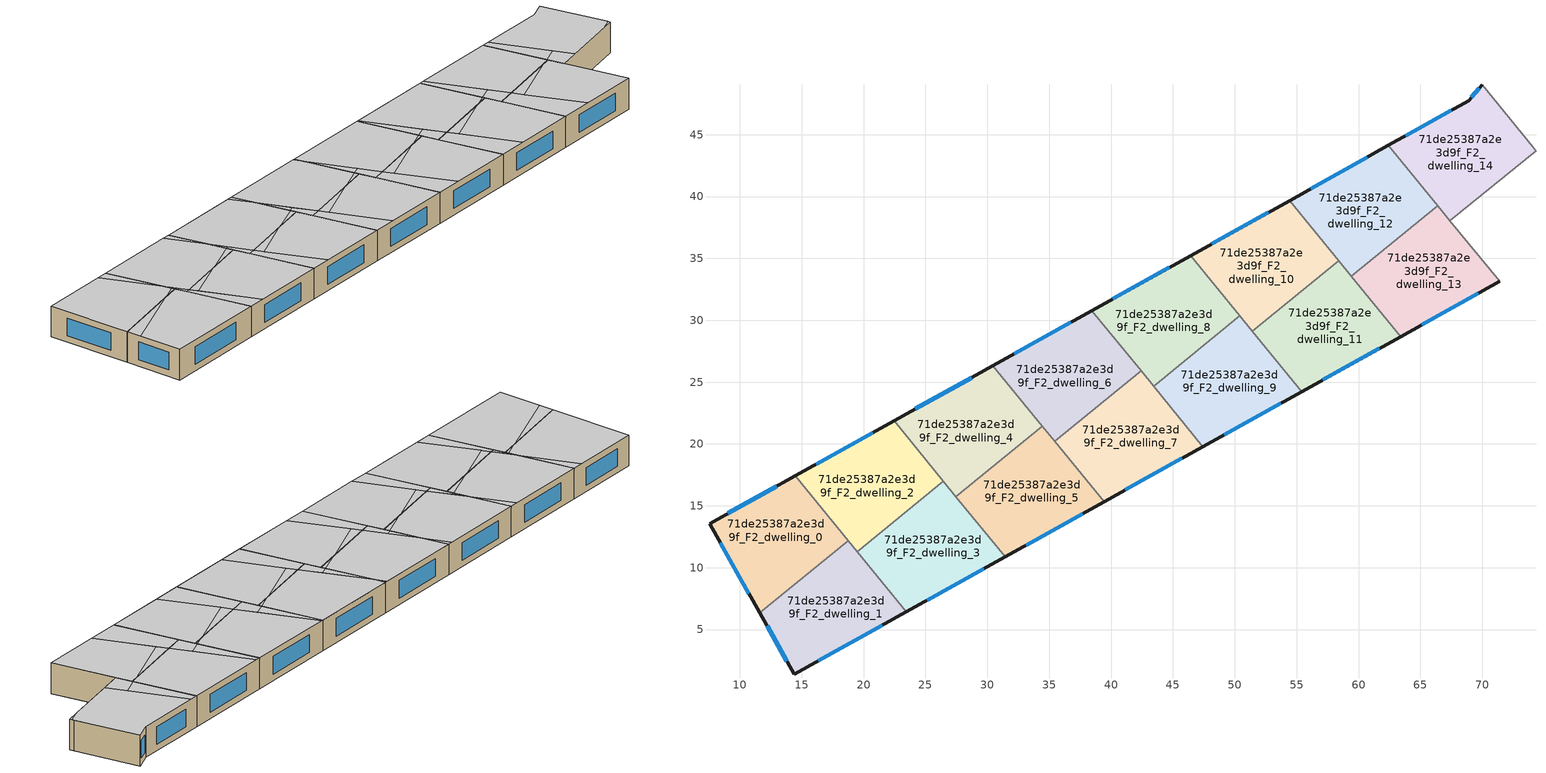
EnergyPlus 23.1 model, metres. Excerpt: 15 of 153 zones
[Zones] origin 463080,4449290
71de25387a2e3d9f_F2_dwelling_0
 floor to 71de25387a2e3d9f_F1_dwelling_0 (EU_floor_Construction): 14.47,17.43 18.74,12.2 11.59,6.36 7.54,13.57 z6
 wall outside (EU_wall_Construction): 14.47,17.43 7.54,13.57 11.59,6.36 z6:9
 wall to 71de25387a2e3d9f_F2_dwelling_1 (EU_wall_Construction): 11.59,6.36 18.74,12.2 z6:9
 wall to 71de25387a2e3d9f_F2_dwelling_2 (EU_wall_Construction): 18.74,12.2 14.47,17.43 z6:9
 window (EU_Window_Construction): 8.41,12.03 10.73,7.9 / 12.98,16.6 9.03,14.4 z6.64:8.36
 ceiling to 71de25387a2e3d9f_F3_dwelling_0 (EU_floor_Construction): 17.35,11.06 18.53,12.46 17.98,13.13 13.51,16.9 7.54,13.57 11.59,6.36 z9
 ceiling to 71de25387a2e3d9f_F3_dwelling_2 (EU_floor_Construction): 17.98,13.13 14.47,17.43 13.51,16.9 z9
 ceiling to 71de25387a2e3d9f_F3_dwelling_1 (EU_floor_Construction): 18.74,12.2 18.53,12.46 17.35,11.06 z9
71de25387a2e3d9f_F2_dwelling_1
 floor to 71de25387a2e3d9f_F1_dwelling_1 (EU_floor_Construction): 18.74,12.2 23.45,6.43 14.39,1.38 11.59,6.36 z6
 wall outside (EU_wall_Construction): 11.59,6.36 14.39,1.38 23.45,6.43 z6:9
 wall to 71de25387a2e3d9f_F2_dwelling_3 (EU_wall_Construction): 23.45,6.43 19.47,11.31 z6:9
 wall to 71de25387a2e3d9f_F2_dwelling_2 (EU_wall_Construction): 19.47,11.31 18.74,12.2 z6:9
 window (EU_Window_Construction): 12.19,5.29 13.79,2.45 / 16.33,2.47 21.51,5.35 z6.64:8.36
 ceiling to 71de25387a2e3d9f_F3_dwelling_1 (EU_floor_Construction): 23.45,6.43 18.74,12.2 17.35,11.06 12.31,5.09 14.39,1.38 z9
 ceiling to 71de25387a2e3d9f_F3_dwelling_0 (EU_floor_Construction): 12.31,5.09 17.35,11.06 11.59,6.36 z9
71de25387a2e3d9f_F2_dwelling_10
 floor to 71de25387a2e3d9f_F1_dwelling_10 (EU_floor_Construction): 54.42,39.68 58.41,34.8 51.43,29.11 46.43,35.23 z6
 wall outside (EU_wall_Construction): 54.42,39.68 46.43,35.23 z6:9
 wall to 71de25387a2e3d9f_F2_dwelling_8 (EU_wall_Construction): 46.43,35.23 50.41,30.35 z6:9
 wall to 71de25387a2e3d9f_F2_dwelling_12 (EU_wall_Construction): 58.41,34.8 54.42,39.68 z6:9
 wall to 71de25387a2e3d9f_F2_dwelling_11 (EU_wall_Construction): 51.43,29.11 58.41,34.8 z6:9
 wall to 71de25387a2e3d9f_F2_dwelling_9 (EU_wall_Construction): 50.41,30.35 51.43,29.11 z6:9
 window (EU_Window_Construction): 52.71,38.73 48.14,36.18 z6.64:8.36
 ceiling to 71de25387a2e3d9f_F3_dwelling_10 (EU_floor_Construction): 57.42,34 58.26,34.99 54.43,39.68 46.55,35.29 52.67,30.12 z9
 ceiling to 71de25387a2e3d9f_F3_dwelling_11 (EU_floor_Construction): 58.41,34.8 58.26,34.99 57.42,34 z9
 ceiling to 71de25387a2e3d9f_F3_dwelling_8 (EU_floor_Construction): 50.19,30.62 50.98,31.55 46.55,35.29 46.43,35.23 z9
 ceiling adiabatic (EU_roof_Construction): 52.67,30.12 50.98,31.55 50.19,30.62 51.43,29.11 z9
71de25387a2e3d9f_F2_dwelling_11
 floor to 71de25387a2e3d9f_F1_dwelling_11 (EU_floor_Construction): 58.41,34.8 63.41,28.68 55.41,24.23 51.43,29.11 z6
 wall outside (EU_wall_Construction): 55.41,24.23 63.41,28.68 z6:9
 wall to 71de25387a2e3d9f_F2_dwelling_9 (EU_wall_Construction): 51.43,29.11 55.41,24.23 z6:9
 wall to 71de25387a2e3d9f_F2_dwelling_13 (EU_wall_Construction): 63.41,28.68 59.42,33.56 z6:9
 wall to 71de25387a2e3d9f_F2_dwelling_12 (EU_wall_Construction): 59.42,33.56 58.41,34.81 z6:9
 window (EU_Window_Construction): 57.12,25.19 61.69,27.73 z6.64:8.36
 ceiling to 71de25387a2e3d9f_F3_dwelling_11 (EU_floor_Construction): 63.41,28.68 58.41,34.8 57.42,34 53.53,29.39 57.96,25.66 z9
 ceiling to 71de25387a2e3d9f_F3_dwelling_10 (EU_floor_Construction): 53.53,29.39 57.42,34 52.67,30.12 z9
 ceiling adiabatic (EU_roof_Construction): 57.96,25.66 52.67,30.12 51.43,29.11 55.41,24.23 z9
71de25387a2e3d9f_F2_dwelling_12
 floor to 71de25387a2e3d9f_F1_dwelling_12 (EU_floor_Construction): 62.42,44.13 66.4,39.26 59.42,33.56 54.42,39.68 z6
 wall outside (EU_wall_Construction): 62.42,44.13 54.42,39.68 z6:9
 wall to 71de25387a2e3d9f_F2_dwelling_13 (EU_wall_Construction): 59.42,33.56 66.4,39.26 z6:9
 wall to 71de25387a2e3d9f_F2_dwelling_14 (EU_wall_Construction): 66.4,39.26 62.42,44.13 z6:9
 window (EU_Window_Construction): 60.71,43.18 56.14,40.63 z6.64:8.36
 ceiling to 71de25387a2e3d9f_F3_dwelling_12 (EU_floor_Construction): 65.86,38.82 66.32,39.36 62.42,44.13 54.8,39.89 60.89,34.76 z9
 ceiling to 71de25387a2e3d9f_F3_dwelling_10 (EU_floor_Construction): 58.26,34.99 59.24,36.15 54.8,39.89 54.43,39.68 z9
 ceiling to 71de25387a2e3d9f_F3_dwelling_11 (EU_floor_Construction): 60.89,34.76 59.24,36.15 58.26,34.99 59.42,33.56 z9
 ceiling to 71de25387a2e3d9f_F3_dwelling_13 (EU_floor_Construction): 66.4,39.26 66.32,39.36 65.86,38.82 z9
71de25387a2e3d9f_F2_dwelling_13
 floor to 71de25387a2e3d9f_F1_dwelling_13 (EU_floor_Construction): 66.4,39.26 71.4,33.14 63.41,28.68 59.42,33.56 z6
 wall outside (EU_wall_Construction): 63.41,28.68 71.4,33.14 z6:9
 wall to 71de25387a2e3d9f_F2_dwelling_15 (EU_wall_Construction): 71.4,33.14 67.39,38.04 z6:9
 wall to 71de25387a2e3d9f_F2_dwelling_14 (EU_wall_Construction): 67.39,38.04 66.4,39.26 z6:9
 window (EU_Window_Construction): 65.12,29.64 69.69,32.18 z6.64:8.36
 ceiling to 71de25387a2e3d9f_F3_dwelling_13 (EU_floor_Construction): 71.4,33.14 66.4,39.26 65.86,38.82 61.79,33.99 66.22,30.26 z9
 ceiling to 71de25387a2e3d9f_F3_dwelling_12 (EU_floor_Construction): 61.79,33.99 65.86,38.82 60.89,34.76 z9
 ceiling to 71de25387a2e3d9f_F3_dwelling_11 (EU_floor_Construction): 66.22,30.26 60.89,34.76 59.42,33.56 63.41,28.68 z9
71de25387a2e3d9f_F2_dwelling_14
 floor to 71de25387a2e3d9f_F1_dwelling_14 (EU_floor_Construction): 69.99,49.04 74.35,43.71 67.4,38.04 62.42,44.13 68.9,47.74 z6
 wall outside (EU_wall_Construction): 69.99,49.04 68.9,47.74 62.42,44.13 z6:9
 wall to 71de25387a2e3d9f_F2_dwelling_15 (EU_wall_Construction): 67.4,38.04 74.35,43.71 z6:9
 wall to 71de25387a2e3d9f_F2_dwelling_16 (EU_wall_Construction): 74.09,44.03 69.99,49.04 z6:9
 wall to 71de25387a2e3d9f_F2_dwelling_17 (EU_wall_Construction): 74.35,43.72 74.09,44.03 z6:9
 window (EU_Window_Construction): 67.51,46.96 63.81,44.9 / 69.76,48.76 69.13,48.02 z6.64:8.36
 ceiling to 71de25387a2e3d9f_F3_dwelling_14 (EU_floor_Construction): 73.38,42.92 74.2,43.9 70,49.04 68.9,47.74 63.06,44.49 69.08,39.41 z9
 ceiling to 71de25387a2e3d9f_F3_dwelling_12 (EU_floor_Construction): 66.32,39.36 67.49,40.75 63.06,44.49 62.42,44.13 z9
 ceiling to 71de25387a2e3d9f_F3_dwelling_15 (EU_floor_Construction): 74.35,43.71 74.2,43.9 73.38,42.92 z9
 ceiling to 71de25387a2e3d9f_F3_dwelling_13 (EU_floor_Construction): 69.08,39.41 67.49,40.75 66.32,39.36 67.4,38.04 z9
71de25387a2e3d9f_F2_dwelling_2
 floor to 71de25387a2e3d9f_F1_dwelling_2 (EU_floor_Construction): 22.46,21.88 26.44,17 19.47,11.31 14.47,17.43 z6
 wall outside (EU_wall_Construction): 22.46,21.88 14.47,17.43 z6:9
 wall to 71de25387a2e3d9f_F2_dwelling_3 (EU_wall_Construction): 19.47,11.31 26.44,17 z6:9
 wall to 71de25387a2e3d9f_F2_dwelling_4 (EU_wall_Construction): 26.44,17 22.46,21.88 z6:9
 window (EU_Window_Construction): 20.75,20.92 16.18,18.38 z6.64:8.36
 ceiling to 71de25387a2e3d9f_F3_dwelling_2 (EU_floor_Construction): 23.64,14.71 26.01,17.53 24.99,18.78 21.77,21.49 14.47,17.43 17.98,13.13 19.81,11.58 z9
 ceiling to 71de25387a2e3d9f_F3_dwelling_0 (EU_floor_Construction): 18.53,12.46 18.63,12.58 17.98,13.13 z9
 ceiling to 71de25387a2e3d9f_F3_dwelling_4 (EU_floor_Construction): 24.99,18.78 22.46,21.88 21.77,21.49 z9
 ceiling adiabatic (EU_roof_Construction): 26.44,17 26.01,17.53 23.64,14.71 z9
 ceiling to 71de25387a2e3d9f_F3_dwelling_1 (EU_floor_Construction): 19.81,11.58 18.63,12.58 18.53,12.46 19.47,11.31 z9
71de25387a2e3d9f_F2_dwelling_3
 floor to 71de25387a2e3d9f_F1_dwelling_3 (EU_floor_Construction): 26.44,17 31.44,10.88 23.45,6.43 19.47,11.31 z6
 wall outside (EU_wall_Construction): 23.45,6.43 31.44,10.88 z6:9
 wall to 71de25387a2e3d9f_F2_dwelling_5 (EU_wall_Construction): 31.44,10.88 27.46,15.76 z6:9
 wall to 71de25387a2e3d9f_F2_dwelling_4 (EU_wall_Construction): 27.46,15.76 26.44,17 z6:9
 window (EU_Window_Construction): 25.16,7.38 29.73,9.93 z6.64:8.36
 ceiling adiabatic (EU_roof_Construction): 31.44,10.88 26.44,17 23.64,14.71 20.5,11 24.93,7.26 z9
 ceiling to 71de25387a2e3d9f_F3_dwelling_1 (EU_floor_Construction): 24.93,7.26 19.81,11.58 19.47,11.31 23.45,6.43 z9
 ceiling to 71de25387a2e3d9f_F3_dwelling_2 (EU_floor_Construction): 20.5,11 23.64,14.71 19.81,11.58 z9
71de25387a2e3d9f_F2_dwelling_4
 floor to 71de25387a2e3d9f_F1_dwelling_4 (EU_floor_Construction): 30.45,26.33 34.43,21.45 27.46,15.76 22.46,21.88 z6
 wall outside (EU_wall_Construction): 30.45,26.33 22.46,21.88 z6:9
 wall to 71de25387a2e3d9f_F2_dwelling_5 (EU_wall_Construction): 27.46,15.76 34.43,21.45 z6:9
 wall to 71de25387a2e3d9f_F2_dwelling_6 (EU_wall_Construction): 34.43,21.45 30.45,26.33 z6:9
 window (EU_Window_Construction): 28.74,25.37 24.17,22.83 z6.64:8.36
 ceiling to 71de25387a2e3d9f_F3_dwelling_4 (EU_floor_Construction): 32.08,19.53 34.07,21.89 32,24.43 30.03,26.09 22.46,21.88 24.99,18.78 28.02,16.22 z9
 ceiling to 71de25387a2e3d9f_F3_dwelling_2 (EU_floor_Construction): 26.01,17.53 26.2,17.75 24.99,18.78 z9
 ceiling to 71de25387a2e3d9f_F3_dwelling_6 (EU_floor_Construction): 32,24.43 30.45,26.33 30.03,26.09 z9
 ceiling to 71de25387a2e3d9f_F3_dwelling_5 (EU_floor_Construction): 34.43,21.45 34.07,21.89 32.08,19.53 z9
 ceiling to 71de25387a2e3d9f_F3_dwelling_3 (EU_floor_Construction): 28.02,16.22 26.2,17.75 26.01,17.53 27.46,15.76 z9
71de25387a2e3d9f_F2_dwelling_5
 floor to 71de25387a2e3d9f_F1_dwelling_5 (EU_floor_Construction): 34.43,21.45 39.43,15.33 31.44,10.88 27.46,15.76 z6
 wall outside (EU_wall_Construction): 31.44,10.88 39.43,15.33 z6:9
 wall to 71de25387a2e3d9f_F2_dwelling_7 (EU_wall_Construction): 39.43,15.33 35.45,20.21 z6:9
 wall to 71de25387a2e3d9f_F2_dwelling_6 (EU_wall_Construction): 35.45,20.21 34.43,21.45 z6:9
 window (EU_Window_Construction): 33.15,11.83 37.72,14.38 z6.64:8.36
 ceiling to 71de25387a2e3d9f_F3_dwelling_5 (EU_floor_Construction): 39.43,15.33 34.43,21.45 32.08,19.53 28.76,15.6 33.19,11.86 z9
 ceiling to 71de25387a2e3d9f_F3_dwelling_3 (EU_floor_Construction): 33.19,11.86 28.02,16.22 27.46,15.76 31.44,10.88 z9
 ceiling to 71de25387a2e3d9f_F3_dwelling_4 (EU_floor_Construction): 28.76,15.6 32.08,19.53 28.02,16.22 z9
71de25387a2e3d9f_F2_dwelling_6
 floor to 71de25387a2e3d9f_F1_dwelling_6 (EU_floor_Construction): 38.44,30.78 42.42,25.9 35.45,20.21 30.45,26.33 z6
 wall outside (EU_wall_Construction): 38.44,30.78 30.45,26.33 z6:9
 wall to 71de25387a2e3d9f_F2_dwelling_7 (EU_wall_Construction): 35.45,20.21 42.42,25.9 z6:9
 wall to 71de25387a2e3d9f_F2_dwelling_8 (EU_wall_Construction): 42.42,25.9 38.44,30.78 z6:9
 window (EU_Window_Construction): 36.73,29.82 32.16,27.28 z6.64:8.36
 ceiling to 71de25387a2e3d9f_F3_dwelling_6 (EU_floor_Construction): 40.52,24.35 42.13,26.26 39.01,30.08 38.29,30.69 30.45,26.33 32,24.43 36.24,20.85 z9
 ceiling to 71de25387a2e3d9f_F3_dwelling_8 (EU_floor_Construction): 39.01,30.08 38.44,30.78 38.29,30.69 z9
 ceiling to 71de25387a2e3d9f_F3_dwelling_7 (EU_floor_Construction): 42.42,25.9 42.13,26.26 40.52,24.35 z9
 ceiling to 71de25387a2e3d9f_F3_dwelling_5 (EU_floor_Construction): 36.24,20.85 34.46,22.35 34.07,21.89 35.45,20.21 z9
 ceiling to 71de25387a2e3d9f_F3_dwelling_4 (EU_floor_Construction): 34.07,21.89 34.46,22.35 32,24.43 z9
71de25387a2e3d9f_F2_dwelling_7
 floor to 71de25387a2e3d9f_F1_dwelling_7 (EU_floor_Construction): 42.42,25.9 47.42,19.78 39.43,15.33 35.45,20.21 z6
 wall outside (EU_wall_Construction): 39.43,15.33 47.42,19.78 z6:9
 wall to 71de25387a2e3d9f_F2_dwelling_9 (EU_wall_Construction): 47.42,19.78 43.44,24.66 z6:9
 wall to 71de25387a2e3d9f_F2_dwelling_8 (EU_wall_Construction): 43.44,24.66 42.42,25.9 z6:9
 window (EU_Window_Construction): 41.14,16.29 45.71,18.83 z6.64:8.36
 ceiling to 71de25387a2e3d9f_F3_dwelling_7 (EU_floor_Construction): 47.42,19.78 42.42,25.9 40.52,24.35 37.02,20.2 41.45,16.46 z9
 ceiling to 71de25387a2e3d9f_F3_dwelling_6 (EU_floor_Construction): 37.02,20.2 40.52,24.35 36.24,20.85 z9
 ceiling to 71de25387a2e3d9f_F3_dwelling_5 (EU_floor_Construction): 41.45,16.46 36.24,20.85 35.45,20.21 39.43,15.33 z9
71de25387a2e3d9f_F2_dwelling_8
 floor to 71de25387a2e3d9f_F1_dwelling_8 (EU_floor_Construction): 46.43,35.23 50.41,30.35 43.44,24.66 38.44,30.78 z6
 wall outside (EU_wall_Construction): 46.43,35.23 38.44,30.78 z6:9
 wall to 71de25387a2e3d9f_F2_dwelling_9 (EU_wall_Construction): 43.44,24.66 50.41,30.35 z6:9
 window (EU_Window_Construction): 44.72,34.27 40.15,31.73 z6.64:8.36
 ceiling to 71de25387a2e3d9f_F3_dwelling_8 (EU_floor_Construction): 48.97,29.18 50.19,30.62 46.43,35.23 38.44,30.78 39.01,30.08 44.46,25.49 z9
 ceiling to 71de25387a2e3d9f_F3_dwelling_6 (EU_floor_Construction): 42.13,26.26 42.72,26.95 39.01,30.08 z9
 ceiling to 71de25387a2e3d9f_F3_dwelling_9 (EU_floor_Construction): 50.41,30.35 50.19,30.62 48.97,29.18 z9
 ceiling to 71de25387a2e3d9f_F3_dwelling_7 (EU_floor_Construction): 44.46,25.49 42.72,26.95 42.13,26.26 43.44,24.66 z9
71de25387a2e3d9f_F2_dwelling_9
 floor to 71de25387a2e3d9f_F1_dwelling_9 (EU_floor_Construction): 50.41,30.35 55.41,24.23 47.42,19.78 43.44,24.66 z6
 wall outside (EU_wall_Construction): 47.42,19.78 55.41,24.23 z6:9
 window (EU_Window_Construction): 49.13,20.74 53.7,23.28 z6.64:8.36
 ceiling to 71de25387a2e3d9f_F3_dwelling_9 (EU_floor_Construction): 55.41,24.23 50.41,30.35 48.97,29.18 45.28,24.79 49.71,21.06 z9
 ceiling to 71de25387a2e3d9f_F3_dwelling_8 (EU_floor_Construction): 45.28,24.79 48.97,29.18 44.46,25.49 z9
 ceiling to 71de25387a2e3d9f_F3_dwelling_7 (EU_floor_Construction): 49.71,21.06 44.46,25.49 43.44,24.66 47.42,19.78 z9
[Building]
EU S2 Campaign: North Axis=0; Terrain=City; Solar Distribution=FullExterior
[Site:Location]
Yerevan-Zvartnots.Intl.AP: Latitude=40.15; Longitude=44.383; Time Zone=4; Elevation=854
[SizingPeriod:WeatherFileDays]
AnnualSizingPeriod: Begin Month=1; Begin Day of Month=1; End Month=12; End Day of Month=31; Day of Week for Start Day=Monday; Use Weather File Daylight Saving Period=No; Use Weather File Rain and Snow Indicators=No
[MATERIAL]
EU_InternalMass_Material: Roughness=MediumRough; Thickness=0.1; Conductivity=1; Density=1800; Specific Heat=900; Thermal Absorptance=0.9; Solar Absorptance=0.7; Visible Absorptance=0.7
[MATERIAL:NOMASS] Roughness=MediumRough; Thermal Absorptance=0.9; Solar Absorptance=0.7; Visible Absorptance=0.7
Name | Thermal Resistance
EU_wall_NoMass | 1.05043
EU_roof_NoMass | 1.45357
EU_floor_NoMass | 0.478065
[WINDOWMATERIAL:SIMPLEGLAZINGSYSTEM]
EU_Window_SimpleGlazing: UFactor=2.5566; Solar Heat Gain Coefficient=0.75; Visible Transmittance=0.75
[CONSTRUCTION]
EU_wall_Construction: EU_wall_NoMass
EU_roof_Construction: EU_roof_NoMass
EU_floor_Construction: EU_floor_NoMass
EU_Window_Construction: EU_Window_SimpleGlazing
EU_InternalMass_Construction: EU_InternalMass_Material
[ZONE] Type=1; Multiplier=1; Ceiling Height=autocalculate; Floor Area=autocalculate; Part of Total Floor Area=Yes
Name | Volume
71de25387a2e3d9f_F2_dwelling_0 | 191.77
71de25387a2e3d9f_F2_dwelling_1; 71de25387a2e3d9f_F2_dwelling_14 | 191.767
71de25387a2e3d9f_F2_dwelling_10; 71de25387a2e3d9f_F2_dwelling_7 | 191.765
71de25387a2e3d9f_F2_dwelling_11 | 191.75
71de25387a2e3d9f_F2_dwelling_12 | 191.781
71de25387a2e3d9f_F2_dwelling_13 | 191.745
71de25387a2e3d9f_F2_dwelling_2; 71de25387a2e3d9f_F2_dwelling_3 | 191.756
71de25387a2e3d9f_F2_dwelling_4 | 191.773
71de25387a2e3d9f_F2_dwelling_5 | 191.753
71de25387a2e3d9f_F2_dwelling_6 | 191.787
71de25387a2e3d9f_F2_dwelling_8 | 191.754
71de25387a2e3d9f_F2_dwelling_9 | 191.749
[INTERNALMASS] Construction=EU_InternalMass_Construction
Name | Zone or ZoneList | Surface Area
71de25387a2e3d9f_F2_dwelling_0_EU_InternalMass | 71de25387a2e3d9f_F2_dwelling_0 | 63.9231
71de25387a2e3d9f_F2_dwelling_1_EU_InternalMass | 71de25387a2e3d9f_F2_dwelling_1 | 63.9197
71de25387a2e3d9f_F2_dwelling_2_EU_InternalMass | 71de25387a2e3d9f_F2_dwelling_2 | 63.9178
71de25387a2e3d9f_F2_dwelling_3_EU_InternalMass | 71de25387a2e3d9f_F2_dwelling_3 | 63.9178
71de25387a2e3d9f_F2_dwelling_4_EU_InternalMass | 71de25387a2e3d9f_F2_dwelling_4 | 63.9244
71de25387a2e3d9f_F2_dwelling_5_EU_InternalMass | 71de25387a2e3d9f_F2_dwelling_5 | 63.9145
71de25387a2e3d9f_F2_dwelling_6_EU_InternalMass | 71de25387a2e3d9f_F2_dwelling_6 | 63.9271
71de25387a2e3d9f_F2_dwelling_7_EU_InternalMass | 71de25387a2e3d9f_F2_dwelling_7 | 63.9196
71de25387a2e3d9f_F2_dwelling_8_EU_InternalMass | 71de25387a2e3d9f_F2_dwelling_8 | 63.9178
71de25387a2e3d9f_F2_dwelling_9_EU_InternalMass | 71de25387a2e3d9f_F2_dwelling_9 | 63.913
71de25387a2e3d9f_F2_dwelling_10_EU_InternalMass | 71de25387a2e3d9f_F2_dwelling_10 | 63.9236
71de25387a2e3d9f_F2_dwelling_11_EU_InternalMass | 71de25387a2e3d9f_F2_dwelling_11 | 63.9167
71de25387a2e3d9f_F2_dwelling_12_EU_InternalMass | 71de25387a2e3d9f_F2_dwelling_12 | 63.9278
71de25387a2e3d9f_F2_dwelling_13_EU_InternalMass | 71de25387a2e3d9f_F2_dwelling_13 | 63.9163
71de25387a2e3d9f_F2_dwelling_14_EU_InternalMass | 71de25387a2e3d9f_F2_dwelling_14 | 63.9225
[OTHEREQUIPMENT] Fuel Type=Electricity; Design Level Calculation Method=Watts/Area; Power per Zone Floor Area=1; Fraction Latent=0; Fraction Radiant=0; Fraction Lost=0; Carbon Dioxide Generation Rate=0; EndUse Subcategory=EU_Step8_InternalGains
Name | Zone or ZoneList or Space or SpaceList | Schedule
EU_Step8_InternalGain_71de25387a2e3d9f_F2_dwelling_0_f000 | 71de25387a2e3d9f_F2_dwelling_0 | EU_Step8_GainSchedule_71de25387a2e3d9f_F2_dwelling_0_f000
EU_Step8_InternalGain_71de25387a2e3d9f_F2_dwelling_1_f000 | 71de25387a2e3d9f_F2_dwelling_1 | EU_Step8_GainSchedule_71de25387a2e3d9f_F2_dwelling_1_f000
EU_Step8_InternalGain_71de25387a2e3d9f_F2_dwelling_2_f000 | 71de25387a2e3d9f_F2_dwelling_2 | EU_Step8_GainSchedule_71de25387a2e3d9f_F2_dwelling_2_f000
EU_Step8_InternalGain_71de25387a2e3d9f_F2_dwelling_3_f000 | 71de25387a2e3d9f_F2_dwelling_3 | EU_Step8_GainSchedule_71de25387a2e3d9f_F2_dwelling_3_f000
EU_Step8_InternalGain_71de25387a2e3d9f_F2_dwelling_4_f000 | 71de25387a2e3d9f_F2_dwelling_4 | EU_Step8_GainSchedule_71de25387a2e3d9f_F2_dwelling_4_f000
EU_Step8_InternalGain_71de25387a2e3d9f_F2_dwelling_5_f000 | 71de25387a2e3d9f_F2_dwelling_5 | EU_Step8_GainSchedule_71de25387a2e3d9f_F2_dwelling_5_f000
EU_Step8_InternalGain_71de25387a2e3d9f_F2_dwelling_6_f000 | 71de25387a2e3d9f_F2_dwelling_6 | EU_Step8_GainSchedule_71de25387a2e3d9f_F2_dwelling_6_f000
EU_Step8_InternalGain_71de25387a2e3d9f_F2_dwelling_7_f000 | 71de25387a2e3d9f_F2_dwelling_7 | EU_Step8_GainSchedule_71de25387a2e3d9f_F2_dwelling_7_f000
EU_Step8_InternalGain_71de25387a2e3d9f_F2_dwelling_8_f000 | 71de25387a2e3d9f_F2_dwelling_8 | EU_Step8_GainSchedule_71de25387a2e3d9f_F2_dwelling_8_f000
EU_Step8_InternalGain_71de25387a2e3d9f_F2_dwelling_9_f000 | 71de25387a2e3d9f_F2_dwelling_9 | EU_Step8_GainSchedule_71de25387a2e3d9f_F2_dwelling_9_f000
EU_Step8_InternalGain_71de25387a2e3d9f_F2_dwelling_10_f000 | 71de25387a2e3d9f_F2_dwelling_10 | EU_Step8_GainSchedule_71de25387a2e3d9f_F2_dwelling_10_f000
EU_Step8_InternalGain_71de25387a2e3d9f_F2_dwelling_11_f000 | 71de25387a2e3d9f_F2_dwelling_11 | EU_Step8_GainSchedule_71de25387a2e3d9f_F2_dwelling_11_f000
EU_Step8_InternalGain_71de25387a2e3d9f_F2_dwelling_12_f000 | 71de25387a2e3d9f_F2_dwelling_12 | EU_Step8_GainSchedule_71de25387a2e3d9f_F2_dwelling_12_f000
EU_Step8_InternalGain_71de25387a2e3d9f_F2_dwelling_13_f000 | 71de25387a2e3d9f_F2_dwelling_13 | EU_Step8_GainSchedule_71de25387a2e3d9f_F2_dwelling_13_f000
EU_Step8_InternalGain_71de25387a2e3d9f_F2_dwelling_14_f000 | 71de25387a2e3d9f_F2_dwelling_14 | EU_Step8_GainSchedule_71de25387a2e3d9f_F2_dwelling_14_f000
[ZONEVENTILATION:DESIGNFLOWRATE] Schedule=EU_AlwaysOn; Design Flow Rate Calculation Method=AirChanges/Hour; Air Changes per Hour=0.557805; Ventilation Type=Natural; Fan Pressure Rise=0; Fan Total Efficiency=1; Constant Term Coefficient=1; Temperature Term Coefficient=0; Velocity Term Coefficient=0; Velocity Squared Term Coefficient=0; Minimum Indoor Temperature=-100; Maximum Indoor Temperature=100; Delta Temperature=-100; Minimum Outdoor Temperature=-100; Maximum Outdoor Temperature=100; Maximum Wind Speed=40
Name | Zone or ZoneList or Space or SpaceList
EU_ConstantAir_71de25387a2e3d9f_F2_dwelling_0 | 71de25387a2e3d9f_F2_dwelling_0
EU_ConstantAir_71de25387a2e3d9f_F2_dwelling_1 | 71de25387a2e3d9f_F2_dwelling_1
EU_ConstantAir_71de25387a2e3d9f_F2_dwelling_2 | 71de25387a2e3d9f_F2_dwelling_2
EU_ConstantAir_71de25387a2e3d9f_F2_dwelling_3 | 71de25387a2e3d9f_F2_dwelling_3
EU_ConstantAir_71de25387a2e3d9f_F2_dwelling_4 | 71de25387a2e3d9f_F2_dwelling_4
EU_ConstantAir_71de25387a2e3d9f_F2_dwelling_5 | 71de25387a2e3d9f_F2_dwelling_5
EU_ConstantAir_71de25387a2e3d9f_F2_dwelling_6 | 71de25387a2e3d9f_F2_dwelling_6
EU_ConstantAir_71de25387a2e3d9f_F2_dwelling_7 | 71de25387a2e3d9f_F2_dwelling_7
EU_ConstantAir_71de25387a2e3d9f_F2_dwelling_8 | 71de25387a2e3d9f_F2_dwelling_8
EU_ConstantAir_71de25387a2e3d9f_F2_dwelling_9 | 71de25387a2e3d9f_F2_dwelling_9
EU_ConstantAir_71de25387a2e3d9f_F2_dwelling_10 | 71de25387a2e3d9f_F2_dwelling_10
EU_ConstantAir_71de25387a2e3d9f_F2_dwelling_11 | 71de25387a2e3d9f_F2_dwelling_11
EU_ConstantAir_71de25387a2e3d9f_F2_dwelling_12 | 71de25387a2e3d9f_F2_dwelling_12
EU_ConstantAir_71de25387a2e3d9f_F2_dwelling_13 | 71de25387a2e3d9f_F2_dwelling_13
EU_ConstantAir_71de25387a2e3d9f_F2_dwelling_14 | 71de25387a2e3d9f_F2_dwelling_14
[HVACTEMPLATE:THERMOSTAT] Constant Heating Setpoint=20; Constant Cooling Setpoint=50
EU_HeatOnly_71de25387a2e3d9f_F0_dwelling_0; EU_HeatOnly_71de25387a2e3d9f_F0_dwelling_1; EU_HeatOnly_71de25387a2e3d9f_F0_dwelling_2; EU_HeatOnly_71de25387a2e3d9f_F0_dwelling_3; EU_HeatOnly_71de25387a2e3d9f_F0_dwelling_4; EU_HeatOnly_71de25387a2e3d9f_F0_dwelling_5; EU_HeatOnly_71de25387a2e3d9f_F0_dwelling_6; EU_HeatOnly_71de25387a2e3d9f_F0_dwelling_7; EU_HeatOnly_71de25387a2e3d9f_F0_dwelling_8; EU_HeatOnly_71de25387a2e3d9f_F0_dwelling_9; EU_HeatOnly_71de25387a2e3d9f_F0_dwelling_10; EU_HeatOnly_71de25387a2e3d9f_F0_dwelling_11; EU_HeatOnly_71de25387a2e3d9f_F0_dwelling_12; EU_HeatOnly_71de25387a2e3d9f_F0_dwelling_13; EU_HeatOnly_71de25387a2e3d9f_F0_dwelling_14; EU_HeatOnly_71de25387a2e3d9f_F0_dwelling_15; EU_HeatOnly_71de25387a2e3d9f_F0_dwelling_16; EU_HeatOnly_71de25387a2e3d9f_F0_dwelling_17; EU_HeatOnly_71de25387a2e3d9f_F0_dwelling_18; EU_HeatOnly_71de25387a2e3d9f_F0_dwelling_19; EU_HeatOnly_71de25387a2e3d9f_F0_dwelling_20; EU_HeatOnly_71de25387a2e3d9f_F0_dwelling_21; EU_HeatOnly_71de25387a2e3d9f_F0_dwelling_22; EU_HeatOnly_71de25387a2e3d9f_F0_dwelling_23; EU_HeatOnly_71de25387a2e3d9f_F0_dwelling_24; EU_HeatOnly_71de25387a2e3d9f_F0_dwelling_25; EU_HeatOnly_71de25387a2e3d9f_F0_dwelling_26; EU_HeatOnly_71de25387a2e3d9f_F0_dwelling_27; EU_HeatOnly_71de25387a2e3d9f_F0_dwelling_28; EU_HeatOnly_71de25387a2e3d9f_F0_dwelling_29; EU_HeatOnly_71de25387a2e3d9f_F0_dwelling_30; EU_HeatOnly_71de25387a2e3d9f_F1_dwelling_0; EU_HeatOnly_71de25387a2e3d9f_F1_dwelling_1; EU_HeatOnly_71de25387a2e3d9f_F1_dwelling_2; EU_HeatOnly_71de25387a2e3d9f_F1_dwelling_3; EU_HeatOnly_71de25387a2e3d9f_F1_dwelling_4; EU_HeatOnly_71de25387a2e3d9f_F1_dwelling_5; EU_HeatOnly_71de25387a2e3d9f_F1_dwelling_6; EU_HeatOnly_71de25387a2e3d9f_F1_dwelling_7; EU_HeatOnly_71de25387a2e3d9f_F1_dwelling_8; EU_HeatOnly_71de25387a2e3d9f_F1_dwelling_9; EU_HeatOnly_71de25387a2e3d9f_F1_dwelling_10; EU_HeatOnly_71de25387a2e3d9f_F1_dwelling_11; EU_HeatOnly_71de25387a2e3d9f_F1_dwelling_12; EU_HeatOnly_71de25387a2e3d9f_F1_dwelling_13; EU_HeatOnly_71de25387a2e3d9f_F1_dwelling_14; EU_HeatOnly_71de25387a2e3d9f_F1_dwelling_15; EU_HeatOnly_71de25387a2e3d9f_F1_dwelling_16; EU_HeatOnly_71de25387a2e3d9f_F1_dwelling_17; EU_HeatOnly_71de25387a2e3d9f_F1_dwelling_18; EU_HeatOnly_71de25387a2e3d9f_F1_dwelling_19; EU_HeatOnly_71de25387a2e3d9f_F1_dwelling_20; EU_HeatOnly_71de25387a2e3d9f_F1_dwelling_21; EU_HeatOnly_71de25387a2e3d9f_F1_dwelling_22; EU_HeatOnly_71de25387a2e3d9f_F1_dwelling_23; EU_HeatOnly_71de25387a2e3d9f_F1_dwelling_24; EU_HeatOnly_71de25387a2e3d9f_F1_dwelling_25; EU_HeatOnly_71de25387a2e3d9f_F1_dwelling_26; EU_HeatOnly_71de25387a2e3d9f_F1_dwelling_27; EU_HeatOnly_71de25387a2e3d9f_F1_dwelling_28; EU_HeatOnly_71de25387a2e3d9f_F1_dwelling_29; EU_HeatOnly_71de25387a2e3d9f_F1_dwelling_30; EU_HeatOnly_71de25387a2e3d9f_F2_dwelling_0; EU_HeatOnly_71de25387a2e3d9f_F2_dwelling_1; EU_HeatOnly_71de25387a2e3d9f_F2_dwelling_2; EU_HeatOnly_71de25387a2e3d9f_F2_dwelling_3; EU_HeatOnly_71de25387a2e3d9f_F2_dwelling_4; EU_HeatOnly_71de25387a2e3d9f_F2_dwelling_5; EU_HeatOnly_71de25387a2e3d9f_F2_dwelling_6; EU_HeatOnly_71de25387a2e3d9f_F2_dwelling_7; EU_HeatOnly_71de25387a2e3d9f_F2_dwelling_8; EU_HeatOnly_71de25387a2e3d9f_F2_dwelling_9; EU_HeatOnly_71de25387a2e3d9f_F2_dwelling_10; EU_HeatOnly_71de25387a2e3d9f_F2_dwelling_11; EU_HeatOnly_71de25387a2e3d9f_F2_dwelling_12; EU_HeatOnly_71de25387a2e3d9f_F2_dwelling_13; EU_HeatOnly_71de25387a2e3d9f_F2_dwelling_14; EU_HeatOnly_71de25387a2e3d9f_F2_dwelling_15; EU_HeatOnly_71de25387a2e3d9f_F2_dwelling_16; EU_HeatOnly_71de25387a2e3d9f_F2_dwelling_17; EU_HeatOnly_71de25387a2e3d9f_F2_dwelling_18; EU_HeatOnly_71de25387a2e3d9f_F2_dwelling_19; EU_HeatOnly_71de25387a2e3d9f_F2_dwelling_20; EU_HeatOnly_71de25387a2e3d9f_F2_dwelling_21; EU_HeatOnly_71de25387a2e3d9f_F2_dwelling_22; EU_HeatOnly_71de25387a2e3d9f_F2_dwelling_23; EU_HeatOnly_71de25387a2e3d9f_F2_dwelling_24; EU_HeatOnly_71de25387a2e3d9f_F2_dwelling_25; EU_HeatOnly_71de25387a2e3d9f_F2_dwelling_26; EU_HeatOnly_71de25387a2e3d9f_F2_dwelling_27; EU_HeatOnly_71de25387a2e3d9f_F2_dwelling_28; EU_HeatOnly_71de25387a2e3d9f_F2_dwelling_29; EU_HeatOnly_71de25387a2e3d9f_F2_dwelling_30; EU_HeatOnly_71de25387a2e3d9f_F3_dwelling_0; EU_HeatOnly_71de25387a2e3d9f_F3_dwelling_1; EU_HeatOnly_71de25387a2e3d9f_F3_dwelling_2; EU_HeatOnly_71de25387a2e3d9f_F3_dwelling_3; EU_HeatOnly_71de25387a2e3d9f_F3_dwelling_4; EU_HeatOnly_71de25387a2e3d9f_F3_dwelling_5; EU_HeatOnly_71de25387a2e3d9f_F3_dwelling_6; EU_HeatOnly_71de25387a2e3d9f_F3_dwelling_7; EU_HeatOnly_71de25387a2e3d9f_F3_dwelling_8; EU_HeatOnly_71de25387a2e3d9f_F3_dwelling_9; EU_HeatOnly_71de25387a2e3d9f_F3_dwelling_10; EU_HeatOnly_71de25387a2e3d9f_F3_dwelling_11; EU_HeatOnly_71de25387a2e3d9f_F3_dwelling_12; EU_HeatOnly_71de25387a2e3d9f_F3_dwelling_13; EU_HeatOnly_71de25387a2e3d9f_F3_dwelling_14; EU_HeatOnly_71de25387a2e3d9f_F3_dwelling_15; EU_HeatOnly_71de25387a2e3d9f_F3_dwelling_16; EU_HeatOnly_71de25387a2e3d9f_F3_dwelling_17; EU_HeatOnly_71de25387a2e3d9f_F3_dwelling_18; EU_HeatOnly_71de25387a2e3d9f_F3_dwelling_19; EU_HeatOnly_71de25387a2e3d9f_F3_dwelling_20; EU_HeatOnly_71de25387a2e3d9f_F3_dwelling_21; EU_HeatOnly_71de25387a2e3d9f_F3_dwelling_22; EU_HeatOnly_71de25387a2e3d9f_F3_dwelling_23; EU_HeatOnly_71de25387a2e3d9f_F3_dwelling_24; EU_HeatOnly_71de25387a2e3d9f_F3_dwelling_25; EU_HeatOnly_71de25387a2e3d9f_F3_dwelling_26; EU_HeatOnly_71de25387a2e3d9f_F3_dwelling_27; EU_HeatOnly_71de25387a2e3d9f_F3_dwelling_28; EU_HeatOnly_71de25387a2e3d9f_F3_dwelling_29; EU_HeatOnly_71de25387a2e3d9f_F4_dwelling_0; EU_HeatOnly_71de25387a2e3d9f_F4_dwelling_1; EU_HeatOnly_71de25387a2e3d9f_F4_dwelling_2; EU_HeatOnly_71de25387a2e3d9f_F4_dwelling_3; EU_HeatOnly_71de25387a2e3d9f_F4_dwelling_4; EU_HeatOnly_71de25387a2e3d9f_F4_dwelling_5; EU_HeatOnly_71de25387a2e3d9f_F4_dwelling_6; EU_HeatOnly_71de25387a2e3d9f_F4_dwelling_7; EU_HeatOnly_71de25387a2e3d9f_F4_dwelling_8; EU_HeatOnly_71de25387a2e3d9f_F4_dwelling_9; EU_HeatOnly_71de25387a2e3d9f_F4_dwelling_10; EU_HeatOnly_71de25387a2e3d9f_F4_dwelling_11; EU_HeatOnly_71de25387a2e3d9f_F4_dwelling_12; EU_HeatOnly_71de25387a2e3d9f_F4_dwelling_13; EU_HeatOnly_71de25387a2e3d9f_F4_dwelling_14; EU_HeatOnly_71de25387a2e3d9f_F4_dwelling_15; EU_HeatOnly_71de25387a2e3d9f_F4_dwelling_16; EU_HeatOnly_71de25387a2e3d9f_F4_dwelling_17; EU_HeatOnly_71de25387a2e3d9f_F4_dwelling_18; EU_HeatOnly_71de25387a2e3d9f_F4_dwelling_19; EU_HeatOnly_71de25387a2e3d9f_F4_dwelling_20; EU_HeatOnly_71de25387a2e3d9f_F4_dwelling_21; EU_HeatOnly_71de25387a2e3d9f_F4_dwelling_22; EU_HeatOnly_71de25387a2e3d9f_F4_dwelling_23; EU_HeatOnly_71de25387a2e3d9f_F4_dwelling_24; EU_HeatOnly_71de25387a2e3d9f_F4_dwelling_25; EU_HeatOnly_71de25387a2e3d9f_F4_dwelling_26; EU_HeatOnly_71de25387a2e3d9f_F4_dwelling_27; EU_HeatOnly_71de25387a2e3d9f_F4_dwelling_28; EU_HeatOnly_71de25387a2e3d9f_F4_dwelling_29
[HVACTEMPLATE:ZONE:IDEALLOADSAIRSYSTEM] System Availability Schedule=EU_AlwaysOn; Maximum Heating Supply Air Temperature=50; Minimum Cooling Supply Air Temperature=13; Maximum Heating Supply Air Humidity Ratio=0.0156; Minimum Cooling Supply Air Humidity Ratio=0.0077; Heating Limit=NoLimit; Cooling Limit=NoLimit; Heating Availability Schedule=EU_AlwaysOn; Cooling Availability Schedule=EU_CoolingOff; Dehumidification Control Type=ConstantSensibleHeatRatio; Cooling Sensible Heat Ratio=0.7; Dehumidification Setpoint=60; Humidification Control Type=None; Humidification Setpoint=30; Outdoor Air Method=None; Outdoor Air Flow Rate per Person=0.00944; Outdoor Air Flow Rate per Zone Floor Area=0; Outdoor Air Flow Rate per Zone=0; Demand Controlled Ventilation Type=None; Outdoor Air Economizer Type=NoEconomizer; Heat Recovery Type=None; Sensible Heat Recovery Effectiveness=0.7; Latent Heat Recovery Effectiveness=0.65
Name | Template Thermostat
71de25387a2e3d9f_F2_dwelling_0 | EU_HeatOnly_71de25387a2e3d9f_F2_dwelling_0
71de25387a2e3d9f_F2_dwelling_1 | EU_HeatOnly_71de25387a2e3d9f_F2_dwelling_1
71de25387a2e3d9f_F2_dwelling_2 | EU_HeatOnly_71de25387a2e3d9f_F2_dwelling_2
71de25387a2e3d9f_F2_dwelling_3 | EU_HeatOnly_71de25387a2e3d9f_F2_dwelling_3
71de25387a2e3d9f_F2_dwelling_4 | EU_HeatOnly_71de25387a2e3d9f_F2_dwelling_4
71de25387a2e3d9f_F2_dwelling_5 | EU_HeatOnly_71de25387a2e3d9f_F2_dwelling_5
71de25387a2e3d9f_F2_dwelling_6 | EU_HeatOnly_71de25387a2e3d9f_F2_dwelling_6
71de25387a2e3d9f_F2_dwelling_7 | EU_HeatOnly_71de25387a2e3d9f_F2_dwelling_7
71de25387a2e3d9f_F2_dwelling_8 | EU_HeatOnly_71de25387a2e3d9f_F2_dwelling_8
71de25387a2e3d9f_F2_dwelling_9 | EU_HeatOnly_71de25387a2e3d9f_F2_dwelling_9
71de25387a2e3d9f_F2_dwelling_10 | EU_HeatOnly_71de25387a2e3d9f_F2_dwelling_10
71de25387a2e3d9f_F2_dwelling_11 | EU_HeatOnly_71de25387a2e3d9f_F2_dwelling_11
71de25387a2e3d9f_F2_dwelling_12 | EU_HeatOnly_71de25387a2e3d9f_F2_dwelling_12
71de25387a2e3d9f_F2_dwelling_13 | EU_HeatOnly_71de25387a2e3d9f_F2_dwelling_13
71de25387a2e3d9f_F2_dwelling_14 | EU_HeatOnly_71de25387a2e3d9f_F2_dwelling_14
[SIZING:ZONE] Zone Cooling Design Supply Air Temperature Input Method=SupplyAirTemperature; Zone Cooling Design Supply Air Temperature=13; Zone Heating Design Supply Air Temperature Input Method=SupplyAirTemperature; Zone Heating Design Supply Air Temperature=50; Zone Cooling Design Supply Air Humidity Ratio=0.008; Zone Heating Design Supply Air Humidity Ratio=0.008; Cooling Design Air Flow Method=DesignDay; Cooling Design Air Flow Rate=0; Cooling Minimum Air Flow per Zone Floor Area=0.000762; Cooling Minimum Air Flow=0; Cooling Minimum Air Flow Fraction=0.2; Heating Design Air Flow Method=DesignDay; Heating Design Air Flow Rate=0; Heating Maximum Air Flow per Zone Floor Area=0.002032; Heating Maximum Air Flow=0.141576; Heating Maximum Air Flow Fraction=0.3; Account for Dedicated Outdoor Air System=No; Dedicated Outdoor Air System Control Strategy=NeutralSupplyAir; Dedicated Outdoor Air Low Setpoint Temperature for Design=autosize; Dedicated Outdoor Air High Setpoint Temperature for Design=autosize; Zone Load Sizing Method=Sensible Load Only No Latent Load; Zone Latent Cooling Design Supply Air Humidity Ratio Input Method=HumidityRatioDifference; Zone Cooling Design Supply Air Humidity Ratio Difference=0.005; Zone Latent Heating Design Supply Air Humidity Ratio Input Method=HumidityRatioDifference; Zone Humidification Design Supply Air Humidity Ratio Difference=0.005
71de25387a2e3d9f_F2_dwelling_0; 71de25387a2e3d9f_F2_dwelling_1; 71de25387a2e3d9f_F2_dwelling_2; 71de25387a2e3d9f_F2_dwelling_3; 71de25387a2e3d9f_F2_dwelling_4; 71de25387a2e3d9f_F2_dwelling_5; 71de25387a2e3d9f_F2_dwelling_6; 71de25387a2e3d9f_F2_dwelling_7; 71de25387a2e3d9f_F2_dwelling_8; 71de25387a2e3d9f_F2_dwelling_9; 71de25387a2e3d9f_F2_dwelling_10; 71de25387a2e3d9f_F2_dwelling_11; 71de25387a2e3d9f_F2_dwelling_12; 71de25387a2e3d9f_F2_dwelling_13; 71de25387a2e3d9f_F2_dwelling_14
[SCHEDULE:CONSTANT]
Name | Hourly Value
EU_AlwaysOn | 1
EU_CoolingOff | 0
[SCHEDULE:FILE] Column Number=1; Rows to Skip at Top=0; Number of Hours of Data=8760; Column Separator=Comma; Interpolate to Timestep=No; Minutes per Item=60; Adjust Schedule for Daylight Savings=Yes
Name | File
EU_Step8_GainSchedule_71de25387a2e3d9f_F2_dwelling_0_f000 | ../../schedules/71de25387a2e3d9f/71de25387a2e3d9f_F2_dwelling_0_f000_gain.csv
EU_Step8_GainSchedule_71de25387a2e3d9f_F2_dwelling_1_f000 | ../../schedules/71de25387a2e3d9f/71de25387a2e3d9f_F2_dwelling_1_f000_gain.csv
EU_Step8_GainSchedule_71de25387a2e3d9f_F2_dwelling_2_f000 | ../../schedules/71de25387a2e3d9f/71de25387a2e3d9f_F2_dwelling_2_f000_gain.csv
EU_Step8_GainSchedule_71de25387a2e3d9f_F2_dwelling_3_f000 | ../../schedules/71de25387a2e3d9f/71de25387a2e3d9f_F2_dwelling_3_f000_gain.csv
EU_Step8_GainSchedule_71de25387a2e3d9f_F2_dwelling_4_f000 | ../../schedules/71de25387a2e3d9f/71de25387a2e3d9f_F2_dwelling_4_f000_gain.csv
EU_Step8_GainSchedule_71de25387a2e3d9f_F2_dwelling_5_f000 | ../../schedules/71de25387a2e3d9f/71de25387a2e3d9f_F2_dwelling_5_f000_gain.csv
EU_Step8_GainSchedule_71de25387a2e3d9f_F2_dwelling_6_f000 | ../../schedules/71de25387a2e3d9f/71de25387a2e3d9f_F2_dwelling_6_f000_gain.csv
EU_Step8_GainSchedule_71de25387a2e3d9f_F2_dwelling_7_f000 | ../../schedules/71de25387a2e3d9f/71de25387a2e3d9f_F2_dwelling_7_f000_gain.csv
EU_Step8_GainSchedule_71de25387a2e3d9f_F2_dwelling_8_f000 | ../../schedules/71de25387a2e3d9f/71de25387a2e3d9f_F2_dwelling_8_f000_gain.csv
EU_Step8_GainSchedule_71de25387a2e3d9f_F2_dwelling_9_f000 | ../../schedules/71de25387a2e3d9f/71de25387a2e3d9f_F2_dwelling_9_f000_gain.csv
EU_Step8_GainSchedule_71de25387a2e3d9f_F2_dwelling_10_f000 | ../../schedules/71de25387a2e3d9f/71de25387a2e3d9f_F2_dwelling_10_f000_gain.csv
EU_Step8_GainSchedule_71de25387a2e3d9f_F2_dwelling_11_f000 | ../../schedules/71de25387a2e3d9f/71de25387a2e3d9f_F2_dwelling_11_f000_gain.csv
EU_Step8_GainSchedule_71de25387a2e3d9f_F2_dwelling_12_f000 | ../../schedules/71de25387a2e3d9f/71de25387a2e3d9f_F2_dwelling_12_f000_gain.csv
EU_Step8_GainSchedule_71de25387a2e3d9f_F2_dwelling_13_f000 | ../../schedules/71de25387a2e3d9f/71de25387a2e3d9f_F2_dwelling_13_f000_gain.csv
EU_Step8_GainSchedule_71de25387a2e3d9f_F2_dwelling_14_f000 | ../../schedules/71de25387a2e3d9f/71de25387a2e3d9f_F2_dwelling_14_f000_gain.csv
